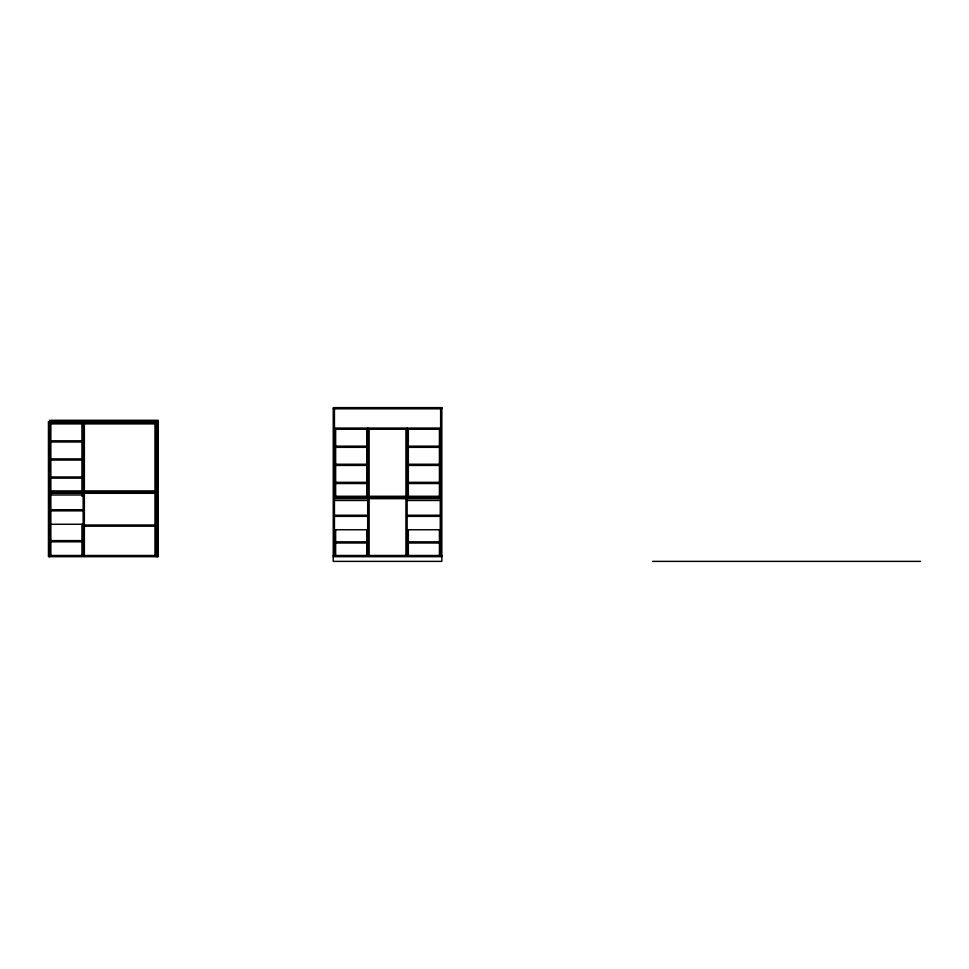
<?xml version="1.0" encoding="UTF-8"?>
<svg xmlns="http://www.w3.org/2000/svg" width="969" height="969" viewBox="0 0 969 969"><rect width="100%" height="100%" fill="white"/><g stroke="black" fill="none" stroke-linecap="round" stroke-linejoin="round"><path stroke-width="1.45" d="M333.239 408.833L441.84 408.833M49.661 420.292L158.25 420.292L158.25 556.691L48.45 556.691L48.45 421.491L157.378 421.491L157.378 556.691M49.661 422.702L156.179 422.702M49.661 423.901L156.179 423.901M334.45 428.056L440.629 428.056M334.45 429.267L440.629 429.267M50.86 440.786L81.941 440.786M50.86 441.997L81.941 441.997M335.649 446.152L366.742 446.152M408.337 446.152L439.429 446.152M335.649 447.351L366.742 447.351M408.337 447.351L439.429 447.351M50.86 458.87L81.941 458.87M50.86 460.081L81.941 460.081M335.649 464.236L366.742 464.236M408.337 464.236L439.429 464.236M335.649 465.435L366.742 465.435M408.337 465.435L439.429 465.435M50.86 476.966L81.941 476.966M50.86 478.165L81.941 478.165M335.649 482.32L366.742 482.32M408.337 482.32L439.429 482.32M335.649 483.531L366.742 483.531M408.337 483.531L439.429 483.531M49.661 490.895L156.179 490.895M49.661 492.107L156.179 492.107M49.661 493.306L156.179 493.306M83.152 494.989L49.928 494.989L49.928 509.73L83.152 509.73M334.45 496.261L440.629 496.261M334.45 497.46L440.629 497.46M334.45 498.672L440.629 498.672M334.45 500.476L367.675 500.476L367.675 515.217L334.45 515.217M407.137 500.476L440.362 500.476L440.362 515.217L407.137 515.217M83.152 510.869L49.928 510.869L49.928 524.265L83.152 524.265M334.45 516.356L367.675 516.356L367.675 529.752L334.45 529.752M407.137 516.356L440.362 516.356L440.362 529.752L407.137 529.752M84.364 524.992L154.967 524.992M84.364 526.203L154.967 526.203M50.86 540.617L81.941 540.617M50.86 541.816L81.941 541.816M335.649 541.816L366.742 541.816M408.337 541.816L439.429 541.816M335.649 543.015L366.742 543.015M408.337 543.015L439.429 543.015M49.661 555.479L156.179 555.479M333.239 555.479L441.84 555.479M333.239 556.691L441.84 556.691M652.573 561.378L920.55 561.378M440.629 408.833L440.629 555.479M439.429 429.267L439.429 496.261M439.429 530.067L439.429 555.479M408.337 429.267L408.337 496.261M408.337 530.067L408.337 555.479M407.137 428.056L407.137 555.479M405.926 429.267L405.926 496.261M405.926 498.672L405.926 555.479M369.153 429.267L369.153 496.261M369.153 498.672L369.153 555.479M367.941 428.056L367.941 555.479M366.742 429.267L366.742 496.261M366.742 530.067L366.742 555.479M335.649 429.267L335.649 496.261M335.649 530.067L335.649 555.479M334.45 408.833L334.45 555.479M156.179 421.491L156.179 556.691M154.967 423.901L154.967 490.895M154.967 493.306L154.967 555.479M84.364 423.901L84.364 490.895M84.364 493.306L84.364 555.479M83.152 422.702L83.152 555.479M81.941 423.901L81.941 490.895M81.941 493.306L81.941 496.273M81.941 524.399L81.941 555.479M50.86 423.901L50.86 490.895M50.86 493.306L50.86 555.479M49.661 421.491L49.661 556.691M441.84 407.622L333.239 407.622L333.239 561.378L441.84 561.378L441.84 407.622"/></g></svg>
